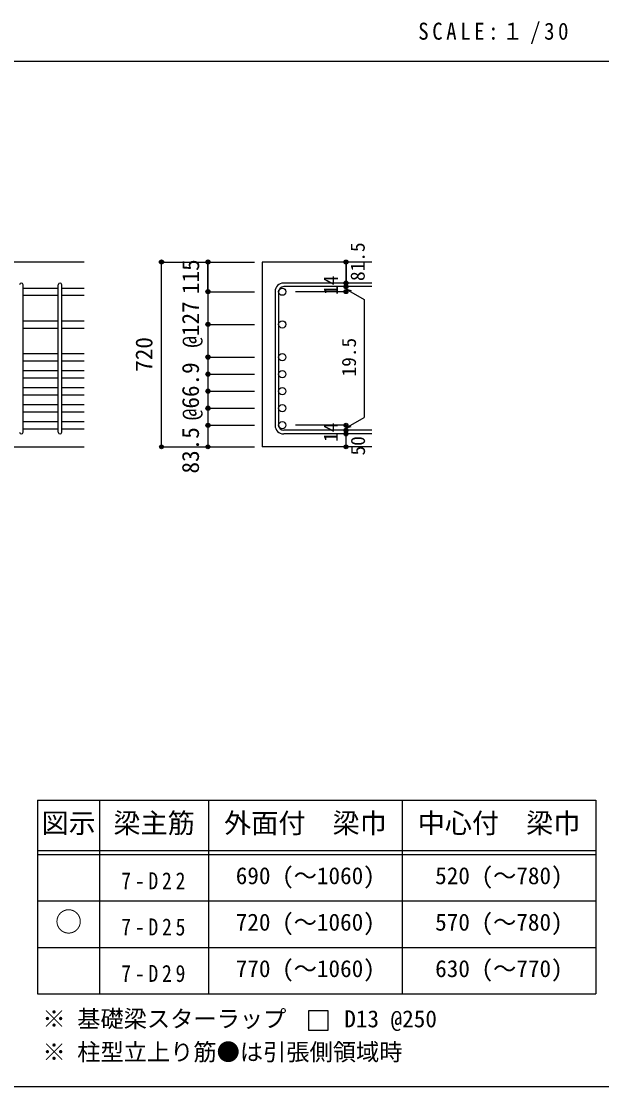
# Model space of a CAD drawing. Units: millimetres at full size, sheet at 1:30, with parts at other scales. Extents: x -5973 to 5954, y -4195 to 4201.
# Drawn here: x 1384 to 3633, y -4195 to -67 of the extents above; entities that cross this region are included whole.
import ezdxf
from ezdxf.enums import TextEntityAlignment as Align

# ---------------------------------------------------------------- set-up
doc = ezdxf.new("R2010")
doc.units = ezdxf.units.MM
doc.header["$LTSCALE"] = 30
doc.header["$PDMODE"] = 32
doc.header["$PDSIZE"] = 15
for name, color, linetype in [('0-1_躯体線', 2, 'Continuous'), ('0-5_基礎梁筋', 7, 'Continuous'), ('0-6_スタラップ筋', 7, 'Continuous'), ('0-D_寸法', 4, 'Continuous'), ('6-7_文字', 7, 'Continuous'), ('6-E_枠', 7, 'Continuous'), ('F-0_枠', 6, 'Continuous')]:
    doc.layers.add(name, color=color, linetype=linetype)
doc.styles.add('ＭＳ ゴシック', font='')
doc.styles.get('ＭＳ ゴシック').set_extended_font_data('MS Gothic')

msp = doc.modelspace()

# ---------------------------------------------------------------- linework, layer by layer
at = {"layer": '0-1_躯体線'}
for p, q in [((1627.44, -999.89), (-122.56, -999.89)), ((2742.44, -999.89), (2317.44, -999.89)), ((2317.44, -999.89), (2317.44, -1715.89)), ((1227.44, -1715.89), (1627.44, -1715.89)), ((2742.44, -1715.89), (2317.44, -1715.89))]:
    msp.add_line(p, q, dxfattribs=at)
at = {"layer": '0-5_基礎梁筋'}
for p, q in [((1391.44, -1100.82), (1527.44, -1100.82)), ((1541.44, -1100.82), (1627.44, -1100.82)), ((1391.44, -1128.82), (1527.44, -1128.82)), ((1541.44, -1128.82), (1627.44, -1128.82)), ((1391.44, -1227.61), (1527.44, -1227.61)), ((1541.44, -1227.61), (1627.44, -1227.61)), ((1391.44, -1255.61), (1527.44, -1255.61)), ((1541.44, -1255.61), (1627.44, -1255.61)), ((1391.44, -1354.39), (1527.44, -1354.39)), ((1541.44, -1354.39), (1627.44, -1354.39)), ((1391.44, -1382.39), (1527.44, -1382.39)), ((1541.44, -1382.39), (1627.44, -1382.39)), ((1391.44, -1420.39), (1527.44, -1420.39)), ((1541.44, -1420.39), (1627.44, -1420.39)), ((1391.44, -1448.39), (1527.44, -1448.39)), ((1541.44, -1448.39), (1627.44, -1448.39)), ((1391.44, -1486.39), (1527.44, -1486.39)), ((1391.44, -1514.39), (1527.44, -1514.39)), ((1541.44, -1486.39), (1627.44, -1486.39)), ((1541.44, -1514.39), (1627.44, -1514.39)), ((1391.44, -1552.39), (1527.44, -1552.39)), ((1541.44, -1552.39), (1627.44, -1552.39)), ((1391.44, -1580.39), (1527.44, -1580.39)), ((1541.44, -1580.39), (1627.44, -1580.39)), ((1391.44, -1618.39), (1527.44, -1618.39)), ((1391.44, -1646.39), (1527.44, -1646.39)), ((1541.44, -1618.39), (1627.44, -1618.39)), ((1541.44, -1646.39), (1627.44, -1646.39))]:
    msp.add_line(p, q, dxfattribs=at)
at = {"layer": '0-5_基礎梁筋', "color": 3}
for centre in [(2395.44, -1114.82), (2395.44, -1241.61), (2395.44, -1368.39), (2395.44, -1434.39), (2395.44, -1500.39), (2395.44, -1566.39), (2395.44, -1632.39)]:
    msp.add_circle(centre, 14, dxfattribs=at)
at = {"layer": '0-6_スタラップ筋'}
for p, q in [((1391.44, -1658.89), (1391.44, -1088.32)), ((1527.44, -1658.89), (1527.44, -1088.32)), ((1541.44, -1658.89), (1541.44, -1088.32)), ((2742.44, -1081.32), (2400.94, -1081.32)), ((2742.44, -1095.32), (2400.94, -1095.32)), ((2367.44, -1114.82), (2367.44, -1632.39)), ((2381.44, -1114.82), (2381.44, -1632.39)), ((2742.44, -1651.89), (2400.94, -1651.89)), ((2742.44, -1665.89), (2400.94, -1665.89))]:
    msp.add_line(p, q, dxfattribs=at)
for centre, radius, start, end in [((1384.44, -1088.32), 7, 0, 180), ((1534.44, -1088.32), 7, 0, 180), ((2400.94, -1114.82), 33.5, 90, 180), ((2400.94, -1114.82), 19.5, 90, 180), ((2400.94, -1632.39), 33.5, 180, 270), ((2400.94, -1632.39), 19.5, 180, 270), ((1384.44, -1658.89), 7, 180, 0), ((1534.44, -1658.89), 7, 180, 0)]:
    msp.add_arc(centre, radius, start, end, dxfattribs=at)
at = {"layer": '0-D_寸法'}
for p, q in [((1927.44, -999.89), (2107.44, -999.89)), ((1927.44, -999.89), (2107.44, -999.89)), ((1927.44, -1715.89), (1927.44, -999.89)), ((2107.44, -1114.82), (2107.44, -999.89)), ((2107.44, -999.89), (2287.44, -999.89)), ((2107.44, -999.89), (2107.44, -1114.82)), ((2642.44, -1095.32), (2642.44, -1081.32)), ((2642.44, -1095.32), (2642.44, -1114.82)), ((2642.44, -1105.07), (2661.76, -1110.25)), ((2642.44, -1105.07), (2712.5, -1145.52)), ((2107.44, -1114.82), (2287.44, -1114.82)), ((2107.44, -1114.82), (2287.44, -1114.82)), ((2107.44, -1114.82), (2107.44, -1370.11)), ((2107.44, -1114.82), (2107.44, -1394.36)), ((2107.44, -1114.82), (2107.44, -1379.89)), ((2642.44, -1114.82), (2446.35, -1114.82)), ((2712.5, -1145.52), (2712.5, -1601.7)), ((2107.44, -1241.61), (2287.44, -1241.61)), ((2107.44, -1368.39), (2287.44, -1368.39)), ((2107.44, -1370.11), (2107.44, -1632.39)), ((2107.44, -1434.39), (2287.44, -1434.39)), ((2107.44, -1500.39), (2287.44, -1500.39)), ((2107.44, -1566.39), (2287.44, -1566.39)), ((2642.44, -1642.14), (2712.5, -1601.7)), ((2107.44, -1632.39), (2287.44, -1632.39)), ((2642.44, -1632.39), (2446.35, -1632.39)), ((2642.44, -1651.89), (2642.44, -1632.39)), ((2642.44, -1642.14), (2661.76, -1636.97)), ((2642.44, -1665.89), (2642.44, -1651.89)), ((2642.44, -1715.89), (2642.44, -1665.89)), ((1927.44, -1715.89), (2107.44, -1715.89)), ((2107.44, -1715.89), (2287.44, -1715.89))]:
    msp.add_line(p, q, dxfattribs=at)
for points in [[(2642.44, -999.89), (2642.44, -1081.32), (2642.44, -999.89)], [(2107.44, -1394.36), (2107.44, -1632.39), (2107.44, -1715.89)]]:
    msp.add_lwpolyline(points, dxfattribs=at)
for centre, radius in [((1927.44, -999.89), 8), ((1927.44, -999.89), 7.2), ((1927.44, -999.89), 6.4), ((1927.44, -999.89), 5.6), ((1927.44, -999.89), 4.8), ((1927.44, -999.89), 4), ((1927.44, -999.89), 3.2), ((1927.44, -999.89), 2.4), ((1927.44, -999.89), 1.6), ((1927.44, -999.89), 0.8), ((2107.44, -999.89), 8), ((2107.44, -999.89), 7.2), ((2107.44, -999.89), 6.4), ((2107.44, -999.89), 5.6), ((2107.44, -999.89), 4.8), ((2107.44, -999.89), 4), ((2107.44, -999.89), 3.2), ((2107.44, -999.89), 2.4), ((2107.44, -999.89), 1.6), ((2107.44, -999.89), 0.8), ((2642.44, -999.89), 4), ((2642.44, -999.89), 3.6), ((2642.44, -999.89), 3.2), ((2642.44, -999.89), 2.8), ((2642.44, -999.89), 2.4), ((2642.44, -999.89), 2), ((2642.44, -999.89), 1.6), ((2642.44, -999.89), 1.2), ((2642.44, -999.89), 0.8), ((2642.44, -999.89), 0.4), ((2107.44, -1114.82), 8), ((2107.44, -1114.82), 7.2), ((2107.44, -1114.82), 6.4), ((2107.44, -1114.82), 5.6), ((2107.44, -1114.82), 4.8), ((2107.44, -1114.82), 4), ((2107.44, -1114.82), 3.2), ((2107.44, -1114.82), 2.4), ((2107.44, -1114.82), 1.6), ((2107.44, -1114.82), 0.8), ((2642.44, -1081.32), 4), ((2642.44, -1095.32), 4), ((2642.44, -1114.82), 4), ((2642.44, -1081.32), 3.6), ((2642.44, -1095.32), 3.6), ((2642.44, -1114.82), 3.6), ((2642.44, -1081.32), 3.2), ((2642.44, -1095.32), 3.2), ((2642.44, -1114.82), 3.2), ((2642.44, -1081.32), 2.8), ((2642.44, -1095.32), 2.8), ((2642.44, -1114.82), 2.8), ((2642.44, -1081.32), 2.4), ((2642.44, -1095.32), 2.4), ((2642.44, -1114.82), 2.4), ((2642.44, -1081.32), 2), ((2642.44, -1095.32), 2), ((2642.44, -1114.82), 2), ((2642.44, -1081.32), 1.6), ((2642.44, -1095.32), 1.6), ((2642.44, -1114.82), 1.6), ((2642.44, -1081.32), 1.2), ((2642.44, -1095.32), 1.2), ((2642.44, -1114.82), 1.2), ((2642.44, -1081.32), 0.8), ((2642.44, -1095.32), 0.8), ((2642.44, -1114.82), 0.8), ((2642.44, -1081.32), 0.4), ((2642.44, -1095.32), 0.4), ((2642.44, -1114.82), 0.4), ((2107.44, -1241.61), 8), ((2107.44, -1241.61), 7.2), ((2107.44, -1241.61), 6.4), ((2107.44, -1241.61), 5.6), ((2107.44, -1241.61), 4.8), ((2107.44, -1241.61), 4), ((2107.44, -1241.61), 3.2), ((2107.44, -1241.61), 2.4), ((2107.44, -1241.61), 1.6), ((2107.44, -1241.61), 0.8), ((2107.44, -1368.39), 8), ((2107.44, -1368.39), 7.2), ((2107.44, -1368.39), 6.4), ((2107.44, -1368.39), 5.6), ((2107.44, -1368.39), 4.8), ((2107.44, -1368.39), 4), ((2107.44, -1368.39), 3.2), ((2107.44, -1368.39), 2.4), ((2107.44, -1368.39), 1.6), ((2107.44, -1368.39), 0.8), ((2107.44, -1434.39), 8), ((2107.44, -1434.39), 7.2), ((2107.44, -1434.39), 6.4), ((2107.44, -1434.39), 5.6), ((2107.44, -1434.39), 4.8), ((2107.44, -1434.39), 4), ((2107.44, -1434.39), 3.2), ((2107.44, -1434.39), 2.4), ((2107.44, -1434.39), 1.6), ((2107.44, -1434.39), 0.8), ((2107.44, -1500.39), 8), ((2107.44, -1500.39), 7.2), ((2107.44, -1500.39), 6.4), ((2107.44, -1500.39), 5.6), ((2107.44, -1500.39), 4.8), ((2107.44, -1500.39), 4), ((2107.44, -1500.39), 3.2), ((2107.44, -1500.39), 2.4), ((2107.44, -1500.39), 1.6), ((2107.44, -1500.39), 0.8), ((2107.44, -1566.39), 8), ((2107.44, -1566.39), 7.2), ((2107.44, -1566.39), 6.4), ((2107.44, -1566.39), 5.6), ((2107.44, -1566.39), 4.8), ((2107.44, -1566.39), 4), ((2107.44, -1566.39), 3.2), ((2107.44, -1566.39), 2.4), ((2107.44, -1566.39), 1.6), ((2107.44, -1566.39), 0.8), ((2107.44, -1632.39), 8), ((2107.44, -1632.39), 7.2), ((2107.44, -1632.39), 6.4), ((2107.44, -1632.39), 5.6), ((2107.44, -1632.39), 4.8), ((2107.44, -1632.39), 4), ((2107.44, -1632.39), 3.2), ((2107.44, -1632.39), 2.4), ((2107.44, -1632.39), 1.6), ((2107.44, -1632.39), 0.8), ((2642.44, -1632.39), 4), ((2642.44, -1651.89), 4), ((2642.44, -1632.39), 3.6), ((2642.44, -1651.89), 3.6), ((2642.44, -1632.39), 3.2), ((2642.44, -1651.89), 3.2), ((2642.44, -1632.39), 2.8), ((2642.44, -1651.89), 2.8), ((2642.44, -1632.39), 2.4), ((2642.44, -1651.89), 2.4), ((2642.44, -1632.39), 2), ((2642.44, -1651.89), 2), ((2642.44, -1632.39), 1.6), ((2642.44, -1651.89), 1.6), ((2642.44, -1632.39), 1.2), ((2642.44, -1651.89), 1.2), ((2642.44, -1632.39), 0.8), ((2642.44, -1651.89), 0.8), ((2642.44, -1632.39), 0.4), ((2642.44, -1665.89), 4), ((2642.44, -1665.89), 3.6), ((2642.44, -1665.89), 3.2), ((2642.44, -1665.89), 2.8), ((2642.44, -1665.89), 2.4), ((2642.44, -1665.89), 2), ((2642.44, -1665.89), 1.6), ((2642.44, -1665.89), 1.2), ((2642.44, -1665.89), 0.8), ((2642.44, -1651.89), 0.4), ((2642.44, -1665.89), 0.4), ((1927.44, -1715.89), 7.2), ((1927.44, -1715.89), 6.4), ((1927.44, -1715.89), 5.6), ((1927.44, -1715.89), 4.8), ((1927.44, -1715.89), 4), ((1927.44, -1715.89), 3.2), ((1927.44, -1715.89), 2.4), ((1927.44, -1715.89), 1.6), ((1927.44, -1715.89), 0.8), ((2107.44, -1715.89), 7.2), ((2107.44, -1715.89), 6.4), ((2107.44, -1715.89), 5.6), ((2107.44, -1715.89), 4.8), ((2107.44, -1715.89), 4), ((2107.44, -1715.89), 3.2), ((2107.44, -1715.89), 2.4), ((2107.44, -1715.89), 1.6), ((2107.44, -1715.89), 0.8), ((2642.44, -1715.89), 4), ((2642.44, -1715.89), 3.6), ((2642.44, -1715.89), 3.2), ((2642.44, -1715.89), 2.8), ((2642.44, -1715.89), 2.4), ((2642.44, -1715.89), 2), ((2642.44, -1715.89), 1.6), ((2642.44, -1715.89), 1.2), ((2642.44, -1715.89), 0.8), ((2642.44, -1715.89), 0.4)]:
    msp.add_circle(centre, radius, dxfattribs=at)
at = {"layer": '0-D_寸法', "color": 7}
for p in [(1927.44, -999.89), (2107.44, -999.89), (2642.44, -999.89), (2107.44, -1114.82), (2642.44, -1081.32), (2642.44, -1095.32), (2642.44, -1114.82), (2107.44, -1241.61), (2107.44, -1368.39), (2107.44, -1434.39), (2107.44, -1500.39), (2107.44, -1566.39), (2107.44, -1632.39), (2642.44, -1632.39), (2642.44, -1632.39), (2642.44, -1651.89), (2642.44, -1665.89), (1927.44, -1715.89), (2107.44, -1715.89), (2642.44, -1715.89)]:
    msp.add_point(p, dxfattribs=at)
at = {"layer": '6-7_文字'}
msp.add_lwpolyline([(2497.6, -3975.89), (2572.6, -3975.89), (2572.6, -3900.89), (2497.6, -3900.89)], close=True, dxfattribs=at)
at = {"layer": '6-E_枠', "color": 3}
for p, q in [((1447.71, -3085.43), (1447.71, -3835.43)), ((1447.71, -3085.43), (3610.24, -3085.43)), ((3610.24, -3085.43), (3610.24, -3835.43)), ((1447.71, -3835.43), (3610.24, -3835.43))]:
    msp.add_line(p, q, dxfattribs=at)
at = {"layer": '6-E_枠'}
for p, q in [((1687.71, -3085.43), (1687.71, -3835.43)), ((2110.24, -3085.43), (2110.24, -3835.43)), ((2860.24, -3085.43), (2860.24, -3835.43)), ((1447.71, -3280.43), (3610.24, -3280.43)), ((1447.71, -3295.43), (3610.24, -3295.43)), ((1447.71, -3475.43), (3610.24, -3475.43)), ((1447.71, -3655.43), (3610.24, -3655.43))]:
    msp.add_line(p, q, dxfattribs=at)
at = {"layer": 'F-0_枠', "color": 2}
msp.add_line((-5972.88, -222.05), (3723.6, -222.05), dxfattribs=at)
at = {"layer": 'F-0_枠'}
msp.add_line((5954.1, -4195.24), (-5972.88, -4195.24), dxfattribs=at)

# ---------------------------------------------------------------- texts
at = {"layer": '0-D_寸法', "style": 'ＭＳ ゴシック'}
for s, height, p in [('81.5', 54.99, (2731.33, -1073.49)), ('115', 65.98, (2093.12, -1124.12)), ('14', 54.99, (2627.21, -1126.76)), ('@127', 65.98, (2092.44, -1331.61)), ('720', 65.98, (1912.44, -1425.39)), ('19.5', 54.99, (2697.5, -1443.39)), ('@66.9', 65.98, (2092.44, -1612.89)), ('83.5', 65.98, (2092.44, -1819.39)), ('14', 54.99, (2627.18, -1696.57)), ('50', 54.99, (2732.44, -1749.39))]:
    msp.add_text(s, height=height, rotation=90, dxfattribs=at).set_placement(p, align=Align.BOTTOM_LEFT)
at = {"layer": '6-7_文字', "color": 2, "style": 'ＭＳ ゴシック'}
for s, p in [('図示', (1462.71, -3235.43)), ('梁主筋', (1741.48, -3235.43)), ('外面付\u3000梁巾', (2170.24, -3235.43)), ('中心付\u3000梁巾', (2920.24, -3235.43)), ('○', (1515.21, -3617.93))]:
    msp.add_text(s, height=76.98, dxfattribs=at).set_placement(p, align=Align.BOTTOM_LEFT)
at = {"layer": '6-7_文字', "style": 'ＭＳ ゴシック'}
for s, p in [('690 (～1060)', (2215.24, -3430.43)), ('520 (～780)', (2987.74, -3430.43)), ('720 (～1060)', (2215.24, -3610.43)), ('570 (～780)', (2987.74, -3610.43)), ('770 (～1060)', (2215.24, -3790.43)), ('630 (～770)', (2987.74, -3790.43)), ('※ 基礎梁スターラップ     D13 @250', (1466.27, -3985.01)), ('※ 柱型立上り筋●は引張側領域時', (1466.27, -4113.51))]:
    msp.add_text(s, height=65.98, dxfattribs=at).set_placement(p, align=Align.BOTTOM_LEFT)
at = {"layer": '6-7_文字', "color": 2, "insert": (2922.26, -154.55), "char_height": 65.98, "attachment_point": 7, "style": 'ＭＳ ゴシック'}
msp.add_mtext('\\T1.34;\\W0.9;SCALE:１/30', dxfattribs=at)
at = {"layer": '6-7_文字', "char_height": 65.98, "attachment_point": 7, "style": 'ＭＳ ゴシック'}
for s, insert in [('\\T1.38;\\W0.85;7-D22', (1771.48, -3430.43)), ('\\T1.38;\\W0.85;7-D25', (1771.48, -3610.43)), ('\\T1.38;\\W0.85;7-D29', (1771.48, -3790.43))]:
    msp.add_mtext(s, dxfattribs=dict(at, insert=insert))

doc.saveas('drawing.dxf')
